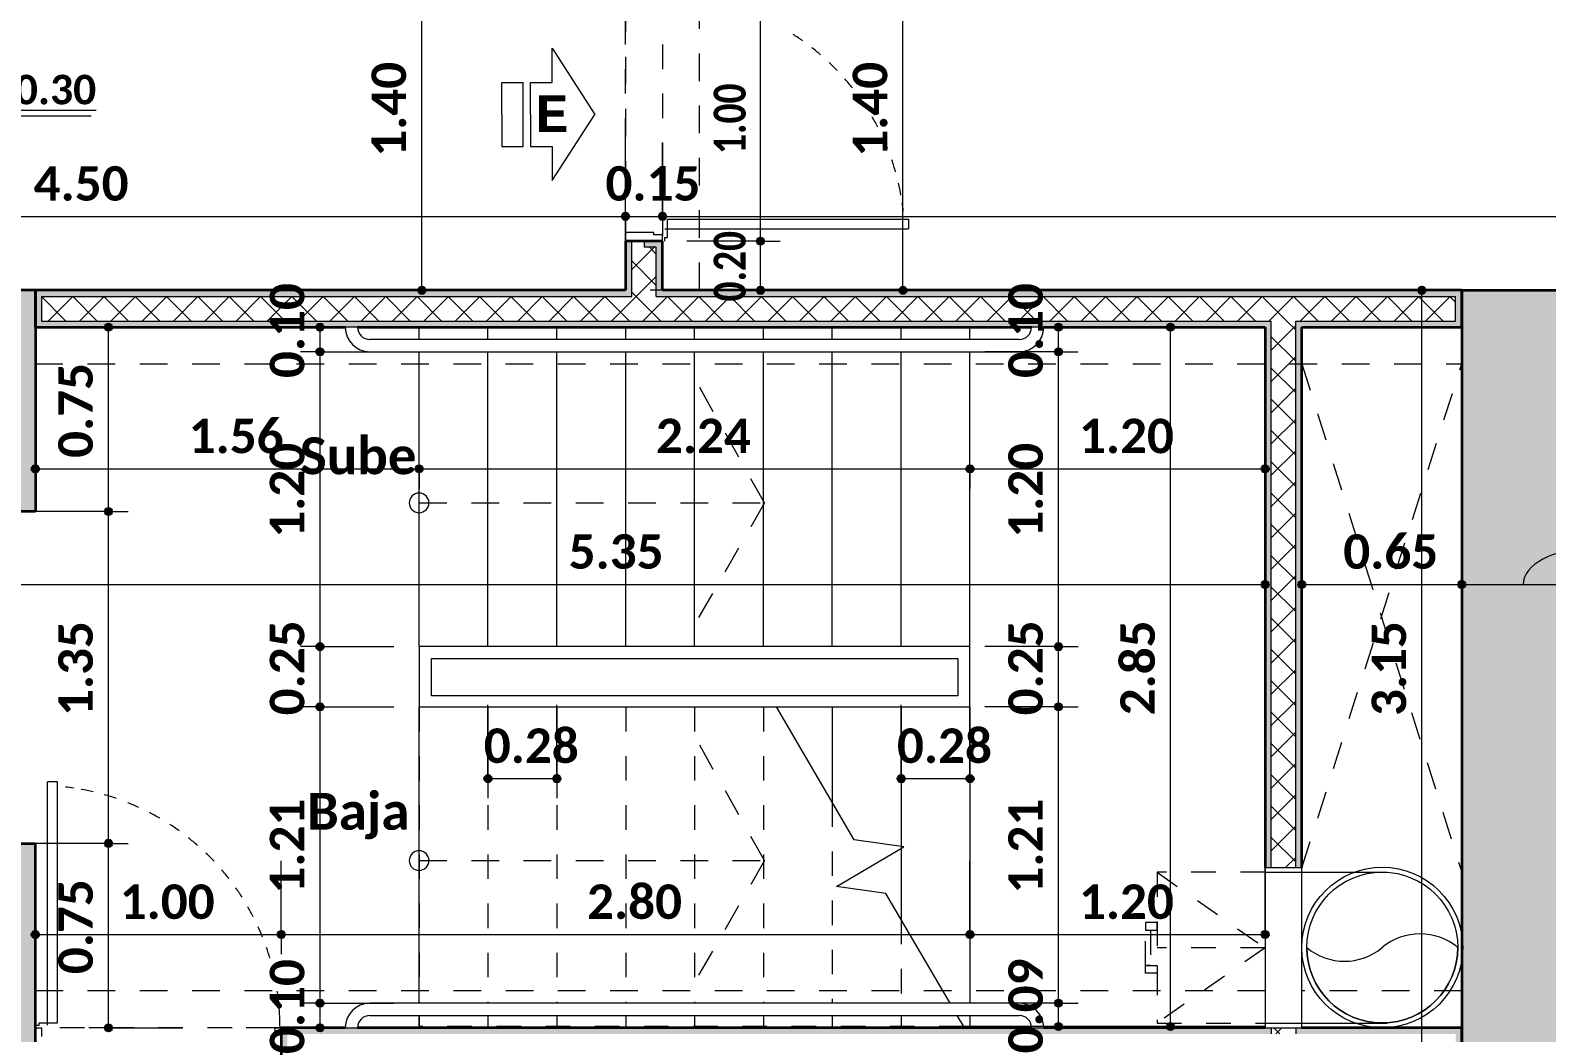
# Model space of a CAD drawing. Header units: metres. Extents: x -144 to 1000, y -717 to 29.
# Drawn here: x 510.86 to 517.03, y -560.29 to -556.22 of the extents above; entities that cross this region are included whole.
import ezdxf

# ---------------------------------------------------------------- set-up
doc = ezdxf.new("R2010")
doc.units = ezdxf.units.M
for name, pattern in [('Basculante', [0.11625, 0.075, -0.04125]), ('basculante modificado', [0.18, 0.1125, -0.0675]), ('Trazo', [0.45, 0.225, -0.225])]:
    doc.linetypes.add(name, pattern=pattern)
doc.layers.get('0').update_dxf_attribs({"color": 1})
for name, color, linetype, lineweight in [('A-ANNO-DIMS', 1, 'Continuous', 9), ('A-DETL', 1, 'Continuous', 9), ('A-DETL-GENF', 1, 'Continuous', 9), ('A-DETL-THIN', 1, 'Continuous', 9), ('A-DOOR', 1, 'Continuous', 9), ('A-DOOR-FRAM', 1, 'Continuous', 9), ('A-DOOR-HDLN', 1, 'Trazo', 20), ('A-FLOR', 2, 'Continuous', 9), ('A-FLOR-OVHD', 7, 'Basculante', 9), ('A-WALL', 4, 'Continuous', 9), ('G-ANNO-DIMS', 1, 'Continuous', 9), ('G-ANNO-TEXT', 2, 'Continuous', 9), ('S-COLS', 7, 'Continuous', 9), ('S-STRS', 1, 'Continuous', 9), ('S-STRS-MBND', 1, 'Basculante', 9)]:
    doc.layers.add(name, color=color, linetype=linetype, lineweight=lineweight)
doc.layers.add('A-WALL-PATT', color=7, linetype='Continuous', lineweight=35, true_color=0x9c9c9c)
doc.styles.add('Calibri_B', font='calibrib.ttf', dxfattribs={"height": 0.165})
doc.styles.add('Calibri_B_3', font='calibrib.ttf', dxfattribs={"height": 0.15})
doc.styles.add('Calibri_B_5', font='calibrib.ttf', dxfattribs={"height": 0.66})
doc.styles.add('Calibri_B_7', font='calibrib.ttf', dxfattribs={"width": 0.8, "height": 0.18})
doc.styles.add('Courier New_B', font='courbd.ttf', dxfattribs={"height": 0.1125})

# ---------------------------------------------------------------- blocks, each defined once
blk = doc.blocks.new('I')
at = {"layer": 'A-ANNO-DIMS', "lineweight": 25}
h = blk.add_hatch(color=256, dxfattribs=at)
edge = h.paths.add_edge_path()
edge.add_arc((509.5107, -495.3092), 0.015, 0, 360)
h = blk.add_hatch(color=256, dxfattribs=at)
edge = h.paths.add_edge_path()
edge.add_arc((509.5107, -495.3092), 0.015, 0, 360)
h = blk.add_hatch(color=256, dxfattribs=at)
edge = h.paths.add_edge_path()
edge.add_arc((509.6607, -495.3092), 0.015, 0, 360)
h = blk.add_hatch(color=256, dxfattribs=at)
edge = h.paths.add_edge_path()
edge.add_arc((509.6607, -495.3092), 0.015, 0, 360)
h = blk.add_hatch(color=256, dxfattribs=at)
edge = h.paths.add_edge_path()
edge.add_arc((510.0591, -495.41), 0.015, 0, 360)
h = blk.add_hatch(color=256, dxfattribs=at)
edge = h.paths.add_edge_path()
edge.add_arc((510.0591, -495.41), 0.015, 0, 360)
h = blk.add_hatch(color=256, dxfattribs=at)
edge = h.paths.add_edge_path()
edge.add_arc((508.6818, -495.61), 0.015, 0, 360)
h = blk.add_hatch(color=256, dxfattribs=at)
edge = h.paths.add_edge_path()
edge.add_arc((510.0591, -495.61), 0.015, 0, 360)
h = blk.add_hatch(color=256, dxfattribs=at)
edge = h.paths.add_edge_path()
edge.add_arc((510.6385, -495.61), 0.015, 0, 360)
h = blk.add_hatch(color=256, dxfattribs=at)
edge = h.paths.add_edge_path()
edge.add_arc((512.7483, -495.61), 0.015, 0, 360)
h = blk.add_hatch(color=256, dxfattribs=at)
edge = h.paths.add_edge_path()
edge.add_arc((507.4081, -495.76), 0.015, 0, 360)
h = blk.add_hatch(color=256, dxfattribs=at)
edge = h.paths.add_edge_path()
edge.add_arc((508.2682, -495.76), 0.015, 0, 360)
h = blk.add_hatch(color=256, dxfattribs=at)
edge = h.paths.add_edge_path()
edge.add_arc((511.2711, -495.76), 0.015, 0, 360)
h = blk.add_hatch(color=256, dxfattribs=at)
edge = h.paths.add_edge_path()
edge.add_arc((511.7265, -495.7596), 0.015, 0, 360)
h = blk.add_hatch(color=256, dxfattribs=at)
edge = h.paths.add_edge_path()
edge.add_arc((508.2682, -495.86), 0.015, 0, 360)
h = blk.add_hatch(color=256, dxfattribs=at)
edge = h.paths.add_edge_path()
edge.add_arc((508.2682, -495.86), 0.015, 0, 360)
h = blk.add_hatch(color=256, dxfattribs=at)
edge = h.paths.add_edge_path()
edge.add_arc((511.2711, -495.86), 0.015, 0, 360)
h = blk.add_hatch(color=256, dxfattribs=at)
edge = h.paths.add_edge_path()
edge.add_arc((511.2711, -495.86), 0.015, 0, 360)
h = blk.add_hatch(color=256, dxfattribs=at)
edge = h.paths.add_edge_path()
edge.add_arc((507.1108, -496.3366), 0.015, 0, 360)
h = blk.add_hatch(color=256, dxfattribs=at)
edge = h.paths.add_edge_path()
edge.add_arc((508.6711, -496.3366), 0.015, 0, 360)
h = blk.add_hatch(color=256, dxfattribs=at)
edge = h.paths.add_edge_path()
edge.add_arc((508.6711, -496.3366), 0.015, 0, 360)
h = blk.add_hatch(color=256, dxfattribs=at)
edge = h.paths.add_edge_path()
edge.add_arc((510.9111, -496.3366), 0.015, 0, 360)
h = blk.add_hatch(color=256, dxfattribs=at)
edge = h.paths.add_edge_path()
edge.add_arc((510.9111, -496.3366), 0.015, 0, 360)
h = blk.add_hatch(color=256, dxfattribs=at)
edge = h.paths.add_edge_path()
edge.add_arc((512.1111, -496.3366), 0.015, 0, 360)
h = blk.add_hatch(color=256, dxfattribs=at)
edge = h.paths.add_edge_path()
edge.add_arc((507.4081, -496.51), 0.015, 0, 360)
h = blk.add_hatch(color=256, dxfattribs=at)
edge = h.paths.add_edge_path()
edge.add_arc((507.4081, -496.51), 0.015, 0, 360)
h = blk.add_hatch(color=256, dxfattribs=at)
edge = h.paths.add_edge_path()
edge.add_arc((512.1111, -496.8067), 0.015, 0, 360)
h = blk.add_hatch(color=256, dxfattribs=at)
edge = h.paths.add_edge_path()
edge.add_arc((512.2607, -496.8067), 0.015, 0, 360)
h = blk.add_hatch(color=256, dxfattribs=at)
edge = h.paths.add_edge_path()
edge.add_arc((512.9108, -496.8067), 0.015, 0, 360)
h = blk.add_hatch(color=256, dxfattribs=at)
edge = h.paths.add_edge_path()
edge.add_arc((512.9108, -496.8067), 0.015, 0, 360)
h = blk.add_hatch(color=256, dxfattribs=at)
edge = h.paths.add_edge_path()
edge.add_arc((508.2682, -497.0596), 0.015, 0, 360)
h = blk.add_hatch(color=256, dxfattribs=at)
edge = h.paths.add_edge_path()
edge.add_arc((508.2682, -497.0596), 0.015, 0, 360)
h = blk.add_hatch(color=256, dxfattribs=at)
edge = h.paths.add_edge_path()
edge.add_arc((511.2711, -497.0596), 0.015, 0, 360)
h = blk.add_hatch(color=256, dxfattribs=at)
edge = h.paths.add_edge_path()
edge.add_arc((511.2711, -497.0596), 0.015, 0, 360)
h = blk.add_hatch(color=256, dxfattribs=at)
edge = h.paths.add_edge_path()
edge.add_arc((508.2682, -497.3046), 0.015, 0, 360)
h = blk.add_hatch(color=256, dxfattribs=at)
edge = h.paths.add_edge_path()
edge.add_arc((508.2682, -497.3046), 0.015, 0, 360)
h = blk.add_hatch(color=256, dxfattribs=at)
edge = h.paths.add_edge_path()
edge.add_arc((511.2711, -497.3046), 0.015, 0, 360)
h = blk.add_hatch(color=256, dxfattribs=at)
edge = h.paths.add_edge_path()
edge.add_arc((511.2711, -497.3046), 0.015, 0, 360)
h = blk.add_hatch(color=256, dxfattribs=at)
edge = h.paths.add_edge_path()
edge.add_arc((508.9511, -497.5965), 0.015, 0, 360)
h = blk.add_hatch(color=256, dxfattribs=at)
edge = h.paths.add_edge_path()
edge.add_arc((509.2311, -497.5965), 0.015, 0, 360)
h = blk.add_hatch(color=256, dxfattribs=at)
edge = h.paths.add_edge_path()
edge.add_arc((510.6311, -497.5965), 0.015, 0, 360)
h = blk.add_hatch(color=256, dxfattribs=at)
edge = h.paths.add_edge_path()
edge.add_arc((510.9111, -497.5965), 0.015, 0, 360)
h = blk.add_hatch(color=256, dxfattribs=at)
edge = h.paths.add_edge_path()
edge.add_arc((507.4081, -497.8599), 0.015, 0, 360)
h = blk.add_hatch(color=256, dxfattribs=at)
edge = h.paths.add_edge_path()
edge.add_arc((507.4081, -497.8599), 0.015, 0, 360)
h = blk.add_hatch(color=256, dxfattribs=at)
edge = h.paths.add_edge_path()
edge.add_arc((507.1105, -498.2309), 0.015, 0, 360)
h = blk.add_hatch(color=256, dxfattribs=at)
edge = h.paths.add_edge_path()
edge.add_arc((508.1105, -498.2309), 0.015, 0, 360)
h = blk.add_hatch(color=256, dxfattribs=at)
edge = h.paths.add_edge_path()
edge.add_arc((508.1105, -498.2309), 0.015, 0, 360)
h = blk.add_hatch(color=256, dxfattribs=at)
edge = h.paths.add_edge_path()
edge.add_arc((510.9111, -498.2309), 0.015, 0, 360)
h = blk.add_hatch(color=256, dxfattribs=at)
edge = h.paths.add_edge_path()
edge.add_arc((510.9111, -498.2309), 0.015, 0, 360)
h = blk.add_hatch(color=256, dxfattribs=at)
edge = h.paths.add_edge_path()
edge.add_arc((512.1111, -498.2309), 0.015, 0, 360)
h = blk.add_hatch(color=256, dxfattribs=at)
edge = h.paths.add_edge_path()
edge.add_arc((508.2682, -498.5099), 0.015, 0, 360)
h = blk.add_hatch(color=256, dxfattribs=at)
edge = h.paths.add_edge_path()
edge.add_arc((508.2682, -498.5099), 0.015, 0, 360)
h = blk.add_hatch(color=256, dxfattribs=at)
edge = h.paths.add_edge_path()
edge.add_arc((511.2711, -498.5099), 0.015, 0, 360)
h = blk.add_hatch(color=256, dxfattribs=at)
edge = h.paths.add_edge_path()
edge.add_arc((511.2711, -498.5099), 0.015, 0, 360)
h = blk.add_hatch(color=256, dxfattribs=at)
edge = h.paths.add_edge_path()
edge.add_arc((507.4081, -498.6099), 0.015, 0, 360)
h = blk.add_hatch(color=256, dxfattribs=at)
edge = h.paths.add_edge_path()
edge.add_arc((508.2682, -498.6099), 0.015, 0, 360)
h = blk.add_hatch(color=256, dxfattribs=at)
edge = h.paths.add_edge_path()
edge.add_arc((511.2711, -498.6046), 0.015, 0, 360)
h = blk.add_hatch(color=256, dxfattribs=at)
edge = h.paths.add_edge_path()
edge.add_arc((511.7265, -498.6046), 0.015, 0, 360)
at = {"layer": 'A-WALL-PATT', "true_color": 0x747474}
h = blk.add_hatch(color=8, dxfattribs=at)
h.paths.add_polyline_path([(509.5357, -495.61), (509.5357, -495.41), (509.5107, -495.41), (509.5107, -495.61)])
h.paths.add_polyline_path([(509.5107, -494.41), (509.5357, -494.41), (509.5357, -494.185), (509.5107, -494.185), (509.5107, -494.385)])
h.paths.add_polyline_path([(509.5357, -494.085), (509.5357, -492.46), (509.5107, -492.46), (509.5107, -494.085)])
at = {"layer": 'A-WALL-PATT', "lineweight": 5, "true_color": 0x747474}
h = blk.add_hatch(color=8, dxfattribs=at)
h.paths.add_polyline_path([(509.6607, -495.61), (509.6607, -495.41), (509.5857, -495.41), (509.5857, -495.435), (509.6357, -495.435), (509.6357, -495.61)])
h.paths.add_polyline_path([(509.6124, -494.41), (509.6607, -494.41), (509.6607, -494.185), (509.6357, -494.185), (509.6357, -494.385), (509.5857, -494.385), (509.5857, -494.41)])
h.paths.add_polyline_path([(509.6357, -494.085), (509.6607, -494.085), (509.6607, -492.61), (509.6357, -492.61), (509.6357, -493.3839)])
h = blk.add_hatch(color=8, dxfattribs=at)
h.paths.add_polyline_path([(511.3228, -495.635), (512.9107, -495.635), (512.9107, -495.61), (509.6357, -495.61), (509.6357, -495.635), (510.9111, -495.635)])
h.paths.add_polyline_path([(507.1355, -495.635), (509.5357, -495.635), (509.5357, -495.61), (507.1108, -495.6103), (507.1108, -495.635)])
at = {"layer": 'A-WALL-PATT', "true_color": 0x747474}
h = blk.add_hatch(color=8, dxfattribs=at)
h.paths.add_polyline_path([(510.9111, -495.76), (512.1357, -495.7596), (512.1357, -495.735), (507.1355, -495.735), (507.1355, -495.635), (507.1108, -495.6352), (507.1108, -495.76), (510.6311, -495.76)])
h.paths.add_polyline_path([(512.2607, -495.76), (512.9107, -495.7596), (512.9107, -495.635), (512.8857, -495.635), (512.8857, -495.735), (512.2357, -495.735), (512.2357, -495.76)])
at = {"layer": 'A-WALL-PATT', "lineweight": 5, "true_color": 0x747474}
blk.add_hatch(color=8, dxfattribs=at).paths.add_polyline_path([(512.1111, -497.9599), (512.1357, -497.9599), (512.1357, -495.76), (512.1107, -495.7601), (512.1107, -497.9599)])
at = {"layer": 'A-WALL-PATT', "true_color": 0x747474}
blk.add_hatch(color=8, dxfattribs=at).paths.add_polyline_path([(512.2607, -497.9599), (512.2607, -495.76), (512.2357, -495.76), (512.2357, -497.9599)])
at = {"layer": 'A-WALL-PATT', "lineweight": 5, "true_color": 0x747474}
h = blk.add_hatch(color=8, dxfattribs=at)
h.paths.add_polyline_path([(512.9107, -498.7349), (512.9107, -498.6099), (512.2357, -498.6099), (512.2357, -498.6349), (512.8857, -498.6349), (512.8857, -498.7349)])
h.paths.add_polyline_path([(508.1105, -498.6849), (508.1355, -498.6849), (508.1355, -498.6349), (512.1357, -498.6349), (512.1357, -498.6099), (508.1105, -498.6099), (508.1105, -498.6449)])
at = {"layer": 'S-COLS', "true_color": 0x5b5b5b}
h = blk.add_hatch(color=251, dxfattribs=at)
h.paths.add_polyline_path([(498.9107, -506.46), (499.4107, -506.46), (499.4107, -505.56), (498.9107, -505.56), (498.9107, -506.3874)])
h.paths.add_polyline_path([(516.7105, -506.46), (517.2105, -506.46), (517.2105, -505.56), (516.7105, -505.56), (516.7105, -506.4599)])
h.paths.add_polyline_path([(506.7607, -506.4599), (507.1107, -506.4599), (507.1107, -505.5599), (506.6107, -505.5599), (506.6107, -506.4599)])
h.paths.add_polyline_path([(499.1855, -498.7599), (499.4106, -498.7599), (499.4106, -498.06), (498.9106, -498.06), (498.9106, -498.7599)])
h.paths.add_polyline_path([(517.2108, -498.7599), (517.2108, -498.06), (516.8108, -498.06), (516.8108, -498.7599), (517.0242, -498.7599)])
h.paths.add_polyline_path([(504.8107, -498.7599), (504.8103, -498.26), (503.1105, -498.26), (503.1105, -496.11), (504.8108, -496.11), (504.8103, -495.61), (502.8105, -495.6101), (502.8106, -498.7599), (504.8103, -498.7599)])
h.paths.add_polyline_path([(513.4108, -498.7599), (513.4106, -495.6099), (512.9108, -495.61), (512.9108, -498.7599), (513.4107, -498.7599)])
h.paths.add_polyline_path([(507.1107, -498.7599), (507.1107, -497.8599), (506.6107, -497.8599), (506.6107, -498.7599), (506.7617, -498.7599)])
h.paths.add_polyline_path([(506.6108, -496.51), (507.1108, -496.51), (507.1108, -495.61), (506.6108, -495.61), (506.6108, -496.11)])
h.paths.add_polyline_path([(499.1855, -496.31), (499.4105, -496.31), (499.4105, -495.6089), (498.9105, -495.61), (498.9105, -496.31)])
h.paths.add_polyline_path([(517.0864, -496.31), (517.2108, -496.31), (517.2108, -495.6089), (516.8108, -495.6089), (516.8108, -496.31), (517.0364, -496.31)])
h.paths.add_polyline_path([(516.7107, -487.61), (517.2107, -487.61), (517.2107, -486.7102), (516.7107, -486.7102), (516.7107, -486.7314)])
h.paths.add_polyline_path([(506.7617, -487.61), (507.1107, -487.61), (507.1107, -486.71), (506.6107, -486.71), (506.6107, -487.61), (506.6857, -487.61)])
h.paths.add_polyline_path([(499.92, -487.01), (500.0107, -487.01), (500.0107, -486.51), (499.1107, -486.51), (499.1107, -487.01), (499.8386, -487.01)])
at = {"layer": 'A-ANNO-DIMS'}
for p, q in [((508.6818, -495.61), (508.6818, -494.21)), ((510.6385, -495.61), (510.6385, -494.21)), ((510.0591, -495.41), (510.0591, -494.41)), ((509.5107, -495.3092), (509.5107, -495.0092)), ((509.5107, -495.3092), (509.5107, -495.0092)), ((509.6607, -495.3092), (509.6607, -495.0092)), ((509.6607, -495.3092), (509.6607, -495.0092)), ((505.0105, -495.3092), (509.5107, -495.3092)), ((509.5107, -495.3092), (509.5107, -495.3892)), ((509.5107, -495.3092), (509.6607, -495.3092)), ((509.5107, -495.3092), (509.5107, -495.3892)), ((509.6607, -495.3092), (509.6607, -495.3892)), ((509.6607, -495.3092), (517.2608, -495.3092)), ((509.6607, -495.3092), (509.6607, -495.3892)), ((510.0591, -495.41), (509.7591, -495.41)), ((510.0591, -495.41), (509.7591, -495.41)), ((510.0591, -495.61), (510.0591, -495.41)), ((510.0591, -495.41), (510.1391, -495.41)), ((510.0591, -495.41), (510.1391, -495.41)), ((508.6818, -495.61), (508.3818, -495.61)), ((508.6818, -495.61), (508.7618, -495.61)), ((510.0591, -495.61), (509.7591, -495.61)), ((510.0591, -495.61), (510.1391, -495.61)), ((510.6385, -495.61), (510.3385, -495.61)), ((510.6385, -495.61), (510.7185, -495.61)), ((512.7483, -495.61), (512.6683, -495.61)), ((512.7483, -498.7599), (512.7483, -495.61)), ((512.7483, -495.61), (513.0483, -495.61)), ((507.4081, -495.76), (507.1081, -495.76)), ((507.4081, -496.51), (507.4081, -495.76)), ((507.4081, -495.76), (507.4881, -495.76)), ((508.2682, -495.76), (507.9682, -495.76)), ((508.2682, -495.86), (508.2682, -495.76)), ((508.2682, -495.76), (508.3482, -495.76)), ((511.2711, -495.76), (510.9711, -495.76)), ((511.2711, -495.86), (511.2711, -495.76)), ((511.2711, -495.76), (511.3511, -495.76)), ((511.7265, -495.7596), (511.4265, -495.7596)), ((511.7265, -498.6046), (511.7265, -495.7596)), ((511.7265, -495.7596), (511.8065, -495.7596)), ((508.2682, -495.86), (508.1882, -495.86)), ((508.2682, -495.86), (508.1882, -495.86)), ((508.2682, -497.0596), (508.2682, -495.86)), ((508.2682, -495.86), (508.5682, -495.86)), ((508.2682, -495.86), (508.5682, -495.86)), ((511.2711, -495.86), (510.9711, -495.86)), ((511.2711, -495.86), (510.9711, -495.86)), ((511.2711, -497.0596), (511.2711, -495.86)), ((511.2711, -495.86), (511.3511, -495.86)), ((511.2711, -495.86), (511.3511, -495.86)), ((507.1108, -496.3366), (507.1108, -496.0366)), ((508.6711, -496.3366), (508.6711, -496.0366)), ((508.6711, -496.3366), (508.6711, -496.0366)), ((510.9111, -496.3366), (510.9111, -496.0366)), ((510.9111, -496.3366), (510.9111, -496.0366)), ((512.1111, -496.3366), (512.1111, -496.0366)), ((507.1108, -496.3366), (508.6711, -496.3366)), ((507.1108, -496.3366), (507.1108, -496.4166)), ((508.6711, -496.3366), (508.6711, -496.4166)), ((508.6711, -496.3366), (510.9111, -496.3366)), ((508.6711, -496.3366), (508.6711, -496.4166)), ((510.9111, -496.3366), (510.9111, -496.4166)), ((510.9111, -496.3366), (512.1111, -496.3366)), ((510.9111, -496.3366), (510.9111, -496.4166)), ((512.1111, -496.3366), (512.1111, -496.4166)), ((507.4081, -496.51), (507.1081, -496.51)), ((507.4081, -496.51), (507.1081, -496.51)), ((507.4081, -497.8599), (507.4081, -496.51)), ((507.4081, -496.51), (507.4881, -496.51)), ((507.4081, -496.51), (507.4881, -496.51)), ((512.1111, -496.8067), (512.1111, -496.5067)), ((512.2607, -496.8067), (512.2607, -496.5067)), ((512.9108, -496.8067), (512.9108, -496.5067)), ((512.9108, -496.8067), (512.9108, -496.5067)), ((506.7607, -496.8067), (512.1111, -496.8067)), ((512.1111, -496.8067), (512.1111, -496.8867)), ((512.2607, -496.8067), (512.9108, -496.8067)), ((512.2607, -496.8067), (512.2607, -496.8867)), ((512.9108, -496.8067), (512.9108, -496.8867)), ((512.9108, -496.8067), (513.4108, -496.8067)), ((512.9108, -496.8067), (512.9108, -496.8867)), ((508.2682, -497.0596), (508.1882, -497.0596)), ((508.2682, -497.0596), (508.1882, -497.0596)), ((508.2682, -497.3046), (508.2682, -497.0596)), ((508.2682, -497.0596), (508.5682, -497.0596)), ((508.2682, -497.0596), (508.5682, -497.0596)), ((511.2711, -497.0596), (510.9711, -497.0596)), ((511.2711, -497.0596), (510.9711, -497.0596)), ((511.2711, -497.3046), (511.2711, -497.0596)), ((511.2711, -497.0596), (511.3511, -497.0596)), ((511.2711, -497.0596), (511.3511, -497.0596)), ((508.2682, -497.3046), (508.1882, -497.3046)), ((508.2682, -497.3046), (508.1882, -497.3046)), ((508.2682, -498.5099), (508.2682, -497.3046)), ((508.2682, -497.3046), (508.5682, -497.3046)), ((508.2682, -497.3046), (508.5682, -497.3046)), ((508.9511, -497.5965), (508.9511, -497.2965)), ((509.2311, -497.5965), (509.2311, -497.2965)), ((510.6311, -497.5965), (510.6311, -497.2965)), ((510.9111, -497.5965), (510.9111, -497.2965)), ((511.2711, -497.3046), (510.9711, -497.3046)), ((511.2711, -497.3046), (510.9711, -497.3046)), ((511.2711, -498.5099), (511.2711, -497.3046)), ((511.2711, -497.3046), (511.3511, -497.3046)), ((511.2711, -497.3046), (511.3511, -497.3046)), ((508.9511, -497.5965), (509.2311, -497.5965)), ((508.9511, -497.5965), (508.9511, -497.6765)), ((509.2311, -497.5965), (509.2311, -497.6765)), ((510.6311, -497.5965), (510.9111, -497.5965)), ((510.6311, -497.5965), (510.6311, -497.6765)), ((510.9111, -497.5965), (510.9111, -497.6765)), ((507.4081, -497.8599), (507.1081, -497.8599)), ((507.4081, -497.8599), (507.1081, -497.8599)), ((507.4081, -498.6099), (507.4081, -497.8599)), ((507.4081, -497.8599), (507.4881, -497.8599)), ((507.4081, -497.8599), (507.4881, -497.8599)), ((507.1105, -498.2309), (507.1105, -497.9309)), ((508.1105, -498.2309), (508.1105, -497.9309)), ((508.1105, -498.2309), (508.1105, -497.9309)), ((510.9111, -498.2309), (510.9111, -497.9309)), ((510.9111, -498.2309), (510.9111, -497.9309)), ((512.1111, -498.2309), (512.1111, -497.9309)), ((507.1105, -498.2309), (508.1105, -498.2309)), ((507.1105, -498.2309), (507.1105, -498.3109)), ((508.1105, -498.2309), (508.1105, -498.3109)), ((508.1105, -498.2309), (510.9111, -498.2309)), ((508.1105, -498.2309), (508.1105, -498.3109)), ((510.9111, -498.2309), (510.9111, -498.3109)), ((510.9111, -498.2309), (512.1111, -498.2309)), ((510.9111, -498.2309), (510.9111, -498.3109)), ((512.1111, -498.2309), (512.1111, -498.3109)), ((508.2682, -498.5099), (508.1882, -498.5099)), ((508.2682, -498.5099), (508.1882, -498.5099)), ((508.2682, -498.6099), (508.2682, -498.5099)), ((508.2682, -498.5099), (508.5682, -498.5099)), ((508.2682, -498.5099), (508.5682, -498.5099)), ((511.2711, -498.5099), (510.9711, -498.5099)), ((511.2711, -498.5099), (510.9711, -498.5099)), ((511.2711, -498.6046), (511.2711, -498.5099)), ((511.2711, -498.5099), (511.3511, -498.5099)), ((511.2711, -498.5099), (511.3511, -498.5099)), ((507.4081, -498.6099), (507.3281, -498.6099)), ((507.4081, -498.6099), (507.7081, -498.6099)), ((508.2682, -498.6099), (507.9682, -498.6099)), ((508.2682, -498.6099), (508.3482, -498.6099)), ((511.2711, -498.6046), (510.9711, -498.6046)), ((511.2711, -498.6046), (511.3511, -498.6046)), ((511.7265, -498.6046), (511.4265, -498.6046)), ((511.7265, -498.6046), (511.8065, -498.6046))]:
    blk.add_line(p, q, dxfattribs=at)
at = {"layer": 'A-ANNO-DIMS', "lineweight": 25}
for centre in [(509.5107, -495.3092), (509.5107, -495.3092), (509.6607, -495.3092), (509.6607, -495.3092), (510.0591, -495.41), (510.0591, -495.41), (508.6818, -495.61), (510.0591, -495.61), (510.6385, -495.61), (512.7483, -495.61), (507.4081, -495.76), (508.2682, -495.76), (511.2711, -495.76), (511.7265, -495.7596), (508.2682, -495.86), (508.2682, -495.86), (511.2711, -495.86), (511.2711, -495.86), (507.1108, -496.3366), (508.6711, -496.3366), (508.6711, -496.3366), (510.9111, -496.3366), (510.9111, -496.3366), (512.1111, -496.3366), (507.4081, -496.51), (507.4081, -496.51), (512.1111, -496.8067), (512.2607, -496.8067), (512.9108, -496.8067), (512.9108, -496.8067), (508.2682, -497.0596), (508.2682, -497.0596), (511.2711, -497.0596), (511.2711, -497.0596), (508.2682, -497.3046), (508.2682, -497.3046), (511.2711, -497.3046), (511.2711, -497.3046), (508.9511, -497.5965), (509.2311, -497.5965), (510.6311, -497.5965), (510.9111, -497.5965), (507.4081, -497.8599), (507.4081, -497.8599), (507.1105, -498.2309), (508.1105, -498.2309), (508.1105, -498.2309), (510.9111, -498.2309), (510.9111, -498.2309), (512.1111, -498.2309), (508.2682, -498.5099), (508.2682, -498.5099), (511.2711, -498.5099), (511.2711, -498.5099), (507.4081, -498.6099), (508.2682, -498.6099), (511.2711, -498.6046), (511.7265, -498.6046)]:
    blk.add_circle(centre, 0.015, dxfattribs=at)
at = {"layer": 'A-ANNO-DIMS'}
blk.add_ellipse((513.4306, -496.8067), major_axis=(-0.2698, 0), ratio=0.537822, start_param=4.712389, end_param=6.283185, dxfattribs=at)
at = {"layer": 'A-DETL', "color": 7, "linetype": 'basculante modificado'}
for p, q in [((509.8106, -495.6089), (509.8106, -487.01)), ((509.5106, -492.11), (509.5106, -495.6089)), ((512.9105, -495.6089), (507.1105, -495.6089)), ((507.1105, -495.9089), (512.9107, -495.9089)), ((512.2607, -497.9599), (512.9107, -495.9089)), ((512.2607, -495.9089), (512.9107, -497.9772)), ((510.0755, -496.4746), (509.7779, -495.9448)), ((508.6711, -496.4746), (510.0711, -496.4746)), ((510.0755, -496.4746), (509.7766, -496.9948)), ((510.0755, -497.9296), (509.7779, -497.3998)), ((508.6711, -497.9296), (510.0711, -497.9296)), ((510.0755, -497.9296), (509.7766, -498.4498)), ((512.1107, -498.4599), (507.1105, -498.4599)), ((512.9107, -498.4599), (512.2607, -498.4599))]:
    blk.add_line(p, q, dxfattribs=at)
at = {"layer": 'A-DETL-GENF', "linetype": 'Basculante'}
for p, q in [((509.5107, -495.41), (509.5107, -494.41)), ((509.6607, -494.41), (509.6607, -495.41)), ((509.6607, -495.41), (509.5107, -495.41)), ((507.1105, -498.6099), (507.1105, -498.7599)), ((508.1105, -498.6099), (507.1105, -498.6099)), ((508.1105, -498.7599), (508.1105, -498.6099))]:
    blk.add_line(p, q, dxfattribs=at)
at = {"layer": 'A-DETL-GENF'}
for p, q in [((509.2115, -494.7646), (509.2115, -494.6257)), ((509.2115, -494.6257), (509.3851, -494.8948)), ((509.0077, -494.8948), (509.0077, -494.7646)), ((509.0077, -494.7646), (509.0945, -494.7646)), ((509.0945, -495.025), (509.0945, -494.7646)), ((509.1247, -494.8948), (509.1247, -494.7646)), ((509.1247, -494.7646), (509.2115, -494.7646)), ((509.0077, -494.8948), (509.0077, -495.025)), ((509.1247, -494.8948), (509.1247, -495.025)), ((509.2115, -495.1639), (509.3851, -494.8948)), ((509.0077, -495.025), (509.0945, -495.025)), ((509.1247, -495.025), (509.2115, -495.025)), ((509.2115, -495.025), (509.2115, -495.1639))]:
    blk.add_line(p, q, dxfattribs=at)
at = {"layer": 'A-DETL-THIN'}
for p, q in [((508.4209, -495.76), (508.3709, -495.76)), ((511.2112, -495.76), (511.1612, -495.76)), ((511.1112, -495.81), (508.4709, -495.81)), ((508.4709, -495.86), (511.1112, -495.86)), ((510.9111, -497.0596), (508.6711, -497.0596)), ((508.6711, -497.0596), (508.6711, -497.3046)), ((510.9111, -497.3046), (510.9111, -497.0596)), ((508.7211, -497.2596), (508.7211, -497.1083)), ((508.7211, -497.1083), (510.8611, -497.1083)), ((510.8611, -497.1083), (510.8611, -497.2596)), ((510.8611, -497.2596), (508.7211, -497.2596)), ((508.6711, -497.3046), (510.9111, -497.3046)), ((512.2607, -497.9599), (512.1107, -497.9599)), ((512.1107, -497.9599), (512.1107, -498.6099)), ((512.1107, -497.9772), (512.6068, -497.9772)), ((512.2607, -498.6099), (512.2607, -497.9599)), ((512.2607, -497.9772), (512.6068, -497.9772)), ((511.1112, -498.5099), (508.4709, -498.5099)), ((508.4709, -498.5599), (511.1112, -498.5599)), ((508.3709, -498.6099), (508.4209, -498.6099)), ((511.1612, -498.6099), (511.2112, -498.6099)), ((512.1107, -498.5911), (512.6068, -498.5911)), ((512.1107, -498.6099), (512.2607, -498.6099)), ((512.2607, -498.5911), (512.6068, -498.5911))]:
    blk.add_line(p, q, dxfattribs=at)
for radius in [0.3269, 0.3269, 0.3069, 0.3069]:
    blk.add_circle((512.5876, -498.2835), radius, dxfattribs=at)
for centre, radius, start, end in [((508.4709, -495.76), 0.1, 180, 270), ((508.4709, -495.76), 0.05, 180, 270), ((511.1112, -495.76), 0.1, 270, 0), ((511.1112, -495.76), 0.05, 270, 360), ((508.6711, -496.4746), 0.04, 90, 270), ((508.6711, -496.4746), 0.04, 270, 90), ((508.6711, -497.9296), 0.04, 90, 270), ((508.6711, -497.9296), 0.04, 270, 90), ((512.7411, -498.4676), 0.2397, 50.18095, 129.81905), ((512.7411, -498.4676), 0.2397, 50.18095, 129.81905), ((512.5876, -498.2835), 0.3069, 180, 0), ((512.4341, -498.0995), 0.2397, 230.18095, 309.81905), ((512.5876, -498.2835), 0.3069, 180, 0), ((512.4341, -498.0995), 0.2397, 230.18095, 309.81905), ((508.4709, -498.6099), 0.1, 90, 180), ((508.4709, -498.6099), 0.05, 90, 180), ((511.1112, -498.6099), 0.1, 360, 90), ((511.1112, -498.6099), 0.05, 0, 90)]:
    blk.add_arc(centre, radius, start, end, dxfattribs=at)
at = {"layer": 'A-DOOR', "lineweight": 15}
for p, q in [((509.6707, -495.36), (510.6607, -495.36)), ((509.6807, -495.32), (510.6607, -495.32)), ((509.6807, -495.395), (509.6807, -495.32)), ((510.6607, -495.32), (510.6607, -495.36)), ((509.6707, -495.395), (509.6807, -495.395)), ((509.6707, -495.41), (509.6707, -495.395)), ((507.2005, -497.6099), (507.1605, -497.6099)), ((507.1605, -498.5999), (507.1605, -497.6099)), ((507.2005, -498.5899), (507.2005, -497.6099)), ((507.1105, -498.5999), (507.1255, -498.5999)), ((507.1255, -498.5899), (507.2005, -498.5899)), ((507.1255, -498.5999), (507.1255, -498.5899))]:
    blk.add_line(p, q, dxfattribs=at)
at = {"layer": 'A-DOOR'}
for p, q in [((509.6607, -495.41), (509.5107, -495.41)), ((507.1105, -498.6099), (507.1105, -498.7599))]:
    blk.add_line(p, q, dxfattribs=at)
for centre, start, end in [((509.663, -495.3982), 54.7622, 57.44619), ((509.663, -495.3982), 49.37018, 52.07048), ((509.663, -495.3982), 43.94059, 46.66048), ((509.663, -495.3982), 38.46716, 41.20973), ((509.663, -495.3982), 32.94407, 35.71217), ((509.663, -495.3982), 27.36602, 30.16222), ((509.663, -495.3982), 21.72829, 24.55488), ((509.663, -495.3982), 15.83157, 18.88574), ((509.663, -495.3982), 10.25822, 13.15108), ((509.663, -495.3982), 10.25822, 13.15108), ((509.663, -495.3982), 6.45945, 8.44999), ((507.1222, -498.6077), 81.55001, 83.54055), ((507.1222, -498.6077), 76.84892, 79.74178), ((507.1222, -498.6077), 76.84892, 79.74178), ((507.1222, -498.6077), 71.11426, 74.16843), ((507.1222, -498.6077), 65.44512, 68.27171), ((507.1222, -498.6077), 59.83778, 62.63398), ((507.1222, -498.6077), 54.28783, 57.05593), ((507.1222, -498.6077), 48.79027, 51.53284), ((507.1222, -498.6077), 43.33952, 46.05941), ((507.1222, -498.6077), 37.92952, 40.62982), ((507.1222, -498.6077), 32.55381, 35.2378), ((507.1222, -498.6077), 27.20557, 29.87669), ((507.1222, -498.6077), 21.8777, 24.53954), ((507.1222, -498.6077), 16.56293, 19.21914), ((507.1222, -498.6077), 11.25383, 13.90814), ((507.1222, -498.6077), 5.94294, 8.59908), ((507.1222, -498.6077), 0, 5.13979)]:
    blk.add_arc(centre, 0.9833, start, end, dxfattribs=at)
at = {"layer": 'A-DOOR-FRAM'}
for p, q in [((509.5107, -495.375), (509.5107, -495.41)), ((509.6257, -495.375), (509.5107, -495.375)), ((509.6257, -495.385), (509.6257, -495.375)), ((509.6607, -495.385), (509.6257, -495.385)), ((509.6607, -495.41), (509.6607, -495.385)), ((507.1107, -498.6099), (507.1355, -498.6099)), ((507.1355, -498.6099), (507.1355, -498.6449)), ((508.0855, -498.6099), (508.1105, -498.6099)), ((508.0855, -498.6449), (508.0855, -498.6099))]:
    blk.add_line(p, q, dxfattribs=at)
at = {"layer": 'A-DOOR-HDLN'}
blk.add_line((508.1105, -498.7599), (508.1105, -498.6099), dxfattribs=at)
at = {"layer": 'A-FLOR'}
for p, q in [((508.6711, -498.5099), (508.6711, -497.3046)), ((508.6711, -498.6099), (508.6711, -498.5599))]:
    blk.add_line(p, q, dxfattribs=at)
at = {"layer": 'A-FLOR-OVHD'}
for p, q in [((511.6718, -497.9772), (511.6718, -498.5911)), ((511.6718, -497.9772), (512.1107, -498.2849)), ((512.1107, -497.9772), (511.6718, -497.9772)), ((511.6718, -497.9772), (511.6718, -498.5911)), ((511.6718, -497.9772), (512.1107, -498.2849)), ((512.1107, -497.9772), (511.6718, -497.9772)), ((511.6718, -498.1823), (511.625, -498.1823)), ((511.625, -498.1823), (511.625, -498.2127)), ((511.6718, -498.1823), (511.625, -498.1823)), ((511.625, -498.1823), (511.625, -498.2127)), ((511.6718, -498.2127), (511.6718, -498.1823)), ((511.6718, -498.2127), (511.6718, -498.1823)), ((511.625, -498.2127), (511.6718, -498.2127)), ((511.625, -498.3571), (511.625, -498.2127)), ((511.625, -498.2127), (511.6452, -498.2127)), ((511.625, -498.2127), (511.6718, -498.2127)), ((511.625, -498.3571), (511.625, -498.2127)), ((511.625, -498.2127), (511.6452, -498.2127)), ((511.6452, -498.2127), (511.6452, -498.3571)), ((511.6452, -498.2127), (511.6452, -498.3571)), ((512.1107, -498.2849), (511.6718, -498.5911)), ((512.1107, -498.2849), (511.6718, -498.2849)), ((512.1107, -498.2849), (511.6718, -498.5911)), ((512.1107, -498.2849), (511.6718, -498.2849)), ((511.625, -498.3571), (511.6718, -498.3571)), ((511.625, -498.3875), (511.625, -498.3571)), ((511.6452, -498.3571), (511.625, -498.3571)), ((511.625, -498.3571), (511.6718, -498.3571)), ((511.625, -498.3875), (511.625, -498.3571)), ((511.6452, -498.3571), (511.625, -498.3571)), ((511.6718, -498.3571), (511.6718, -498.3875)), ((511.6718, -498.3571), (511.6718, -498.3875)), ((511.6718, -498.3875), (511.625, -498.3875)), ((511.6718, -498.3875), (511.625, -498.3875)), ((511.6718, -498.5911), (512.1107, -498.5911)), ((511.6718, -498.5911), (512.1107, -498.5911))]:
    blk.add_line(p, q, dxfattribs=at)
at = {"layer": 'A-WALL', "lineweight": 35}
for p, q in [((509.5107, -495.41), (509.5107, -495.61)), ((509.6607, -495.41), (509.5107, -495.41)), ((509.6607, -495.61), (509.6607, -495.41)), ((509.5107, -495.61), (507.1105, -495.61)), ((507.1105, -495.61), (507.1105, -495.76)), ((512.9107, -495.61), (509.6607, -495.61)), ((512.9107, -495.76), (512.9107, -495.61)), ((507.1105, -495.76), (508.3709, -495.76)), ((508.4209, -495.76), (511.1612, -495.76)), ((511.2112, -495.76), (512.1107, -495.76)), ((512.1107, -495.76), (512.1107, -497.9599)), ((512.2607, -495.76), (512.9107, -495.76)), ((512.2607, -497.9599), (512.2607, -495.76)), ((508.3709, -498.6099), (508.1105, -498.6099)), ((508.1105, -498.6099), (508.1105, -498.7599)), ((511.1612, -498.6099), (508.4209, -498.6099)), ((512.1107, -498.6099), (511.2112, -498.6099)), ((512.9107, -498.6099), (512.2607, -498.6099)), ((512.9107, -498.7599), (512.9107, -498.6099))]:
    blk.add_line(p, q, dxfattribs=at)
at = {"layer": 'A-WALL'}
for p, q in [((509.5357, -495.635), (509.5357, -495.41)), ((509.5857, -495.41), (509.5857, -495.435)), ((509.6357, -495.435), (509.5857, -495.435)), ((509.6357, -495.635), (509.6357, -495.435)), ((507.1355, -495.635), (509.5357, -495.635)), ((507.1355, -495.635), (507.1355, -495.735)), ((509.6357, -495.635), (512.8857, -495.635)), ((512.8857, -495.735), (512.8857, -495.635)), ((507.1355, -495.735), (512.1357, -495.735)), ((512.1357, -497.9599), (512.1357, -495.735)), ((512.2357, -495.735), (512.8857, -495.735)), ((512.2357, -497.9599), (512.2357, -495.735)), ((512.1357, -498.6099), (512.1357, -498.6349)), ((512.2357, -498.6099), (512.2357, -498.6349))]:
    blk.add_line(p, q, dxfattribs=at)
at = {"layer": 'A-WALL-PATT', "color": 1, "lineweight": 5, "true_color": 0xff0000}
for p, q in [((509.5857, -495.4126), (509.5831, -495.41)), ((509.5357, -495.5259), (509.6267, -495.435)), ((509.6357, -495.4626), (509.6081, -495.435)), ((509.6357, -495.5899), (509.5357, -495.4899)), ((509.554, -495.635), (509.6357, -495.5532)), ((507.1355, -495.6351), (507.1356, -495.635)), ((507.2352, -495.735), (507.1355, -495.6353)), ((507.1629, -495.735), (507.2629, -495.635)), ((507.3625, -495.735), (507.2625, -495.635)), ((507.2902, -495.735), (507.3902, -495.635)), ((507.4898, -495.735), (507.3898, -495.635)), ((507.4175, -495.735), (507.5175, -495.635)), ((507.617, -495.735), (507.517, -495.635)), ((507.5448, -495.735), (507.6448, -495.635)), ((507.7443, -495.735), (507.6443, -495.635)), ((507.672, -495.735), (507.772, -495.635)), ((507.8716, -495.735), (507.7716, -495.635)), ((507.7993, -495.735), (507.8993, -495.635)), ((507.9989, -495.735), (507.8989, -495.635)), ((507.9266, -495.735), (508.0266, -495.635)), ((508.1262, -495.735), (508.0262, -495.635)), ((508.0539, -495.735), (508.1539, -495.635)), ((508.2534, -495.735), (508.1534, -495.635)), ((508.1812, -495.735), (508.2812, -495.635)), ((508.3807, -495.735), (508.2807, -495.635)), ((508.3084, -495.735), (508.4084, -495.635)), ((508.508, -495.735), (508.408, -495.635)), ((508.4357, -495.735), (508.5357, -495.635)), ((508.6353, -495.735), (508.5353, -495.635)), ((508.563, -495.735), (508.663, -495.635)), ((508.7626, -495.735), (508.6626, -495.635)), ((508.6903, -495.735), (508.7903, -495.635)), ((508.8898, -495.735), (508.7898, -495.635)), ((508.8176, -495.735), (508.9176, -495.635)), ((509.0171, -495.735), (508.9171, -495.635)), ((508.9448, -495.735), (509.0448, -495.635)), ((509.1444, -495.735), (509.0444, -495.635)), ((509.0721, -495.735), (509.1721, -495.635)), ((509.2717, -495.735), (509.1717, -495.635)), ((509.1994, -495.735), (509.2994, -495.635)), ((509.399, -495.735), (509.299, -495.635)), ((509.3267, -495.735), (509.4267, -495.635)), ((509.5262, -495.735), (509.4262, -495.635)), ((509.454, -495.735), (509.554, -495.635)), ((509.5535, -495.635), (509.5357, -495.6172)), ((509.6535, -495.735), (509.5535, -495.635)), ((509.5812, -495.735), (509.6812, -495.635)), ((509.7808, -495.735), (509.6808, -495.635)), ((509.7085, -495.735), (509.8085, -495.635)), ((509.9081, -495.735), (509.8081, -495.635)), ((509.8358, -495.735), (509.9358, -495.635)), ((510.0354, -495.735), (509.9354, -495.635)), ((509.9631, -495.735), (510.0631, -495.635)), ((510.1626, -495.735), (510.0626, -495.635)), ((510.0903, -495.735), (510.1903, -495.635)), ((510.2899, -495.735), (510.1899, -495.635)), ((510.2176, -495.735), (510.3176, -495.635)), ((510.4172, -495.735), (510.3172, -495.635)), ((510.3449, -495.735), (510.4449, -495.635)), ((510.5445, -495.735), (510.4445, -495.635)), ((510.4722, -495.735), (510.5722, -495.635)), ((510.6717, -495.735), (510.5717, -495.635)), ((510.5995, -495.735), (510.6995, -495.635)), ((510.799, -495.735), (510.699, -495.635)), ((510.7267, -495.735), (510.8267, -495.635)), ((510.9263, -495.735), (510.8263, -495.635)), ((510.854, -495.735), (510.954, -495.635)), ((511.0536, -495.735), (510.9536, -495.635)), ((510.9813, -495.735), (511.0813, -495.635)), ((511.1809, -495.735), (511.0809, -495.635)), ((511.1086, -495.735), (511.2086, -495.635)), ((511.3081, -495.735), (511.2081, -495.635)), ((511.2359, -495.735), (511.3359, -495.635)), ((511.4354, -495.735), (511.3354, -495.635)), ((511.3631, -495.735), (511.4631, -495.635)), ((511.5627, -495.735), (511.4627, -495.635)), ((511.4904, -495.735), (511.5904, -495.635)), ((511.69, -495.735), (511.59, -495.635)), ((511.6177, -495.735), (511.7177, -495.635)), ((511.8173, -495.735), (511.7173, -495.635)), ((511.745, -495.735), (511.845, -495.635)), ((511.9445, -495.735), (511.8445, -495.635)), ((511.8723, -495.735), (511.9723, -495.635)), ((512.0718, -495.735), (511.9718, -495.635)), ((511.9995, -495.735), (512.0995, -495.635)), ((512.1991, -495.735), (512.0991, -495.635)), ((512.1268, -495.735), (512.2268, -495.635)), ((512.3264, -495.735), (512.2264, -495.635)), ((512.2541, -495.735), (512.3541, -495.635)), ((512.4537, -495.735), (512.3537, -495.635)), ((512.3814, -495.735), (512.4814, -495.635)), ((512.5809, -495.735), (512.4809, -495.635)), ((512.5087, -495.735), (512.6087, -495.635)), ((512.7082, -495.735), (512.6082, -495.635)), ((512.6359, -495.735), (512.7359, -495.635)), ((512.8355, -495.735), (512.7355, -495.635)), ((512.7632, -495.735), (512.8632, -495.635)), ((512.8857, -495.6579), (512.8628, -495.635)), ((512.1357, -495.8534), (512.2357, -495.7534)), ((512.2357, -495.7715), (512.1991, -495.735)), ((512.2357, -495.8988), (512.1357, -495.7988)), ((512.1357, -495.9807), (512.2357, -495.8807)), ((512.2357, -496.0261), (512.1357, -495.9261)), ((512.1357, -496.108), (512.2357, -496.008)), ((512.2357, -496.1534), (512.1357, -496.0534)), ((512.1357, -496.2352), (512.2357, -496.1352)), ((512.2357, -496.2806), (512.1357, -496.1806)), ((512.1357, -496.3625), (512.2357, -496.2625)), ((512.2357, -496.4079), (512.1357, -496.3079)), ((512.1357, -496.4898), (512.2357, -496.3898)), ((512.2357, -496.5352), (512.1357, -496.4352)), ((512.1357, -496.6171), (512.2357, -496.5171)), ((512.2357, -496.6625), (512.1357, -496.5625)), ((512.1357, -496.7444), (512.2357, -496.6444)), ((512.2357, -496.7898), (512.1357, -496.6898)), ((512.1357, -496.8716), (512.2357, -496.7716)), ((512.2357, -496.917), (512.1357, -496.817)), ((512.1357, -496.9989), (512.2357, -496.8989)), ((512.2357, -497.0443), (512.1357, -496.9443)), ((512.1357, -497.1262), (512.2357, -497.0262)), ((512.2357, -497.1716), (512.1357, -497.0716)), ((512.1357, -497.2535), (512.2357, -497.1535)), ((512.2357, -497.2989), (512.1357, -497.1989)), ((512.1357, -497.3808), (512.2357, -497.2808)), ((512.2357, -497.4262), (512.1357, -497.3262)), ((512.1357, -497.508), (512.2357, -497.408)), ((512.2357, -497.5534), (512.1357, -497.4534)), ((512.1357, -497.6353), (512.2357, -497.5353)), ((512.2357, -497.6807), (512.1357, -497.5807)), ((512.1357, -497.7626), (512.2357, -497.6626)), ((512.2357, -497.808), (512.1357, -497.708)), ((512.1357, -497.8899), (512.2357, -497.7899)), ((512.2357, -497.9353), (512.1357, -497.8353)), ((512.1929, -497.9599), (512.2357, -497.9172)), ((512.1716, -498.6349), (512.1466, -498.6099)), ((512.1543, -498.6349), (512.1793, -498.6099))]:
    blk.add_line(p, q, dxfattribs=at)
at = {"layer": 'G-ANNO-DIMS'}
blk.add_line((506.2535, -494.8997), (507.3373, -494.8997), dxfattribs=at)
at = {"layer": 'S-COLS', "lineweight": 35}
for p, q in [((507.1108, -495.61), (506.6108, -495.61)), ((507.1108, -495.61), (507.1108, -496.51)), ((512.9108, -495.6099), (512.9108, -498.7599)), ((512.9108, -495.6099), (513.4108, -495.6099)), ((507.1108, -496.51), (506.6108, -496.51)), ((506.6107, -497.8599), (507.1107, -497.8599)), ((507.1107, -498.7599), (507.1107, -497.8599))]:
    blk.add_line(p, q, dxfattribs=at)
at = {"layer": 'S-STRS'}
for p, q in [((508.6711, -495.81), (508.6711, -495.76)), ((508.9511, -495.81), (508.9511, -495.76)), ((509.2311, -495.81), (509.2311, -495.76)), ((509.5111, -495.81), (509.5111, -495.76)), ((509.7911, -495.81), (509.7911, -495.76)), ((510.0711, -495.81), (510.0711, -495.76)), ((510.3511, -495.81), (510.3511, -495.76)), ((510.6311, -495.81), (510.6311, -495.76)), ((510.9111, -495.81), (510.9111, -495.76)), ((508.6711, -497.0596), (508.6711, -495.86)), ((508.9511, -497.0596), (508.9511, -495.86)), ((509.2311, -497.0596), (509.2311, -495.86)), ((509.5111, -497.0596), (509.5111, -495.86)), ((509.7911, -497.0596), (509.7911, -495.86)), ((510.0711, -497.0596), (510.0711, -495.86)), ((510.3511, -497.0596), (510.3511, -495.86)), ((510.6311, -497.0596), (510.6311, -495.86)), ((510.9111, -497.0596), (510.9111, -495.86)), ((510.4404, -497.845), (510.1237, -497.3046)), ((510.3511, -497.3046), (510.3511, -497.6925)), ((510.6311, -497.3046), (510.6311, -497.8728)), ((510.9111, -497.3046), (510.9111, -498.5099)), ((510.3677, -498.0348), (510.6416, -497.8743)), ((510.6416, -497.8743), (510.4404, -497.845)), ((510.6311, -497.8805), (510.6311, -498.1702)), ((510.5689, -498.0641), (510.3677, -498.0348)), ((510.8302, -498.5099), (510.5689, -498.0641)), ((510.8857, -498.6046), (510.8595, -498.5599)), ((510.9111, -498.5599), (510.9111, -498.6046)), ((510.9111, -498.6046), (510.8857, -498.6046)), ((511.1605, -498.6046), (510.9111, -498.6046)), ((512.1107, -498.6046), (511.2105, -498.6046))]:
    blk.add_line(p, q, dxfattribs=at)
at = {"layer": 'S-STRS-MBND'}
for p, q in [((508.6711, -497.3046), (508.6711, -498.5099)), ((508.9511, -497.3046), (508.9511, -498.5099)), ((509.2311, -497.3046), (509.2311, -498.5099)), ((509.5111, -497.3046), (509.5111, -498.5099)), ((509.7911, -497.3046), (509.7911, -498.5099)), ((510.0711, -497.3046), (510.0711, -498.5099)), ((510.3511, -497.6925), (510.3511, -498.5099)), ((510.6311, -497.8728), (510.6311, -497.8805)), ((510.6311, -498.1702), (510.6311, -498.5099)), ((508.6711, -498.5599), (508.6711, -498.6046)), ((508.9511, -498.5599), (508.9511, -498.6046)), ((509.2311, -498.5599), (509.2311, -498.6046)), ((509.5111, -498.5599), (509.5111, -498.6046)), ((509.7911, -498.5599), (509.7911, -498.6046)), ((510.0711, -498.5599), (510.0711, -498.6046)), ((510.3511, -498.5599), (510.3511, -498.6046)), ((510.6311, -498.5599), (510.6311, -498.6046)), ((510.8857, -498.6046), (508.6711, -498.6046))]:
    blk.add_line(p, q, dxfattribs=at)
at = {"layer": 'A-ANNO-DIMS', "attachment_point": 1, "rotation": 90, "line_spacing_factor": 1.158048}
for s, insert, char_height, width, style in [('1.40', (508.4777, -495.0667), 0.14, 0.376134, 'Calibri_B_5'), ('1.40', (510.4345, -495.0667), 0.14, 0.376134, 'Calibri_B_5'), ('1.00', (509.8689, -495.0555), 0.13, 0.349267, 'Calibri_B_7'), ('0.20', (509.8689, -495.6555), 0.13, 0.349267, 'Calibri_B_7'), ('0.10', (508.0641, -495.9667), 0.14, 0.376134, 'Calibri_B_5'), ('0.10', (511.0671, -495.9667), 0.14, 0.376134, 'Calibri_B_5'), ('0.75', (507.204, -496.2917), 0.14, 0.376134, 'Calibri_B_5'), ('1.20', (508.0641, -496.6165), 0.14, 0.376134, 'Calibri_B_5'), ('1.20', (511.0671, -496.6165), 0.14, 0.376134, 'Calibri_B_5'), ('0.25', (508.0641, -497.3388), 0.14, 0.376134, 'Calibri_B_5'), ('0.25', (511.0671, -497.3388), 0.14, 0.376134, 'Calibri_B_5'), ('2.85', (511.5225, -497.3388), 0.14, 0.376134, 'Calibri_B_5'), ('1.35', (507.204, -497.3417), 0.14, 0.376134, 'Calibri_B_5'), ('3.15', (512.5443, -497.3417), 0.14, 0.376134, 'Calibri_B_5'), ('1.21', (508.0641, -498.064), 0.14, 0.376134, 'Calibri_B_5'), ('1.21', (511.0671, -498.064), 0.14, 0.376134, 'Calibri_B_5'), ('0.75', (507.204, -498.3916), 0.14, 0.376134, 'Calibri_B_5'), ('0.10', (508.0641, -498.7166), 0.14, 0.376134, 'Calibri_B_5'), ('0.09', (511.0671, -498.714), 0.14, 0.376134, 'Calibri_B_5')]:
    blk.add_mtext(s, dxfattribs=dict(at, insert=insert, char_height=char_height, width=width, style=style))
at = {"layer": 'A-ANNO-DIMS', "char_height": 0.14, "width": 0.376134, "attachment_point": 1, "line_spacing_factor": 1.158048, "style": 'Calibri_B_5'}
for s, insert in [('4.50', (507.1039, -495.1052)), ('0.15', (509.429, -495.1052)), ('1.56', (507.7342, -496.1325)), ('2.24', (509.6343, -496.1325)), ('1.20', (511.3543, -496.1325)), ('5.35', (509.2792, -496.6026)), ('0.65', (512.429, -496.6026)), ('0.28', (508.9343, -497.3925)), ('0.28', (510.6143, -497.3925)), ('1.00', (507.4538, -498.0269)), ('2.80', (509.3541, -498.0269)), ('1.20', (511.3543, -498.0269))]:
    blk.add_mtext(s, dxfattribs=dict(at, insert=insert))
at = {"layer": 'G-ANNO-DIMS', "style": 'Calibri_B'}
blk.add_text('%%UNPT= 10.30', height=0.12, dxfattribs=at).set_placement((506.4875, -494.8534))
at = {"layer": 'G-ANNO-TEXT', "style": 'Courier New_B', "width": 0.9}
blk.add_text('E', height=0.15, dxfattribs=at).set_placement((509.1435, -494.9665))
blk.add_text('E', height=0.15, dxfattribs=at).set_placement((509.1435, -494.9665))
at = {"layer": 'G-ANNO-TEXT', "style": 'Calibri_B_3'}
for s, p in [('Sube', (508.1864, -496.3581)), ('Baja', (508.2148, -497.8043))]:
    blk.add_text(s, height=0.15, dxfattribs=at).set_placement(p)

msp = doc.modelspace()

# ---------------------------------------------------------------- block references
at = {"color": 3}
msp.add_blockref('I', (3.7693, -61.665), dxfattribs=at)

doc.saveas('drawing.dxf')
